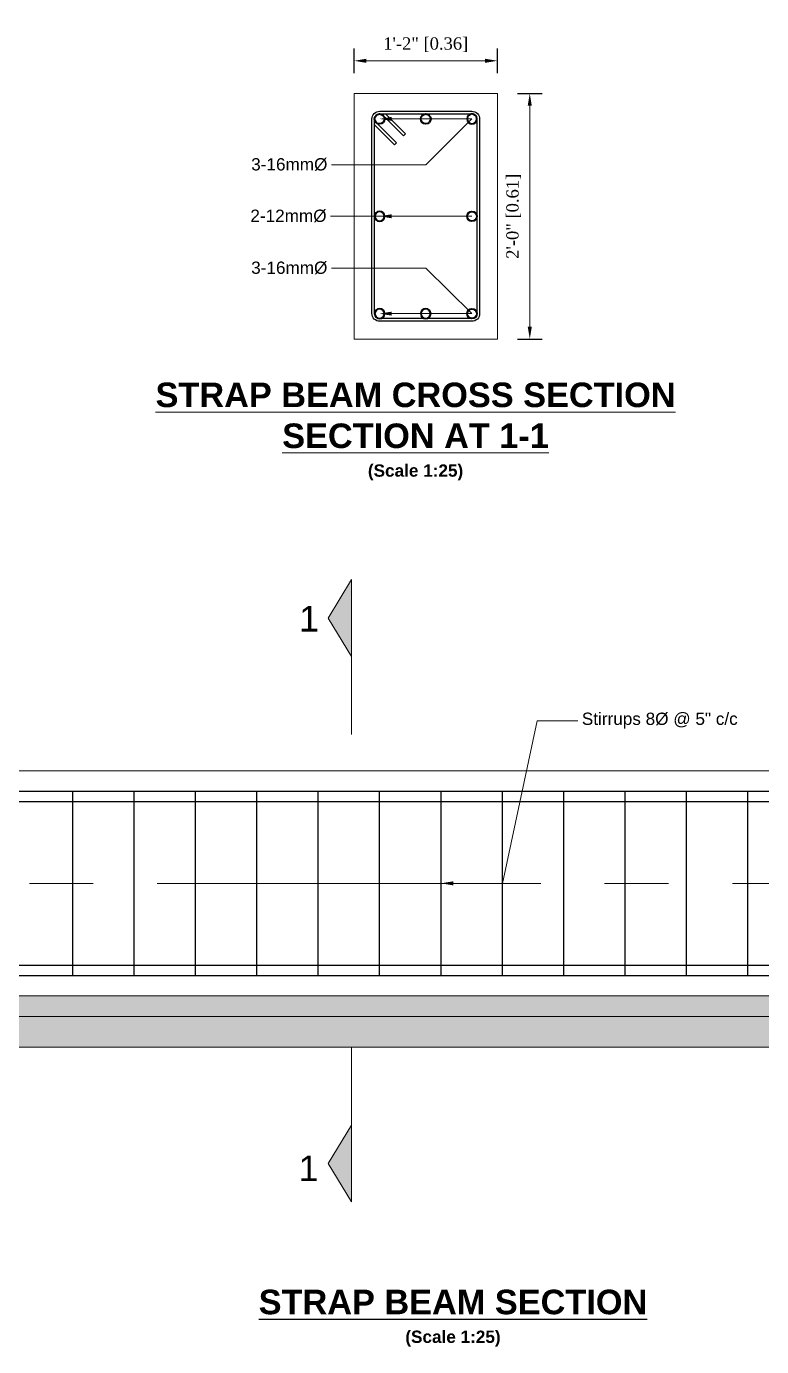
# Model space of a CAD drawing. Header units: feet. Extents: x 4160 to 31260, y -20219 to -1382.
# Drawn here: x 21243.3 to 21315.2, y -5243.8 to -5114.7 of the extents above; entities that cross this region are included whole.
import ezdxf
from ezdxf import colors
from ezdxf.entities.mleader import LeaderData, LeaderLine
from ezdxf.math import Vec2, Vec3

# ---------------------------------------------------------------- set-up
doc = ezdxf.new("R2010")
doc.units = ezdxf.units.FT
doc.header["$LTSCALE"] = 50
doc.header["$MEASUREMENT"] = 0
doc.header["$PDMODE"] = 34
doc.linetypes.add('CENTER2', pattern=[1.125, 0.75, -0.125, 0.125, -0.125])
for name, color, linetype, lineweight in [('IES_WR_Center Line', 7, 'CENTER2', 13), ('IES_WR_Dimension', 7, 'Continuous', 15), ('IES_WR_Hatch ANSI31', 8, 'Continuous', 15), ('IES_WR_Leader', 7, 'Continuous', 15), ('IES_WR_Rebar Concrete Line', 2, 'Continuous', 15), ('IES_WR_Rebar-Main', 1, 'Continuous', 30), ('IES_WR_Stirrups', 6, 'Continuous', 25), ('IES_WR_Text Structure', 70, 'Continuous', 20), ('Reinforcement', 1, 'Continuous', 40), ('SES-DIMENSION', 142, 'Continuous', 13), ('SES-HACTH', 8, 'Continuous', 13), ('SES-TEXT', 3, 'Continuous', 20)]:
    doc.layers.add(name, color=color, linetype=linetype, lineweight=lineweight)
doc.layers.add('IES_WR_TEMPLATE-TITLE TEXT', color=7, linetype='Continuous')
doc.styles.add('arial', font='times.ttf')
doc.styles.add('Arial Annotation', font='arial.ttf', dxfattribs={"height": 0.06})
doc.dimstyles.new('SECS', dxfattribs={"dimtxt": 0.06, "dimasz": 0.06, "dimexe": 0.06, "dimexo": 0, "dimgap": 0.04, "dimtad": 1, "dimdec": 0, "dimzin": 3, "dimdsep": 46, "dimlunit": 4, "dimtxsty": 'arial', "dimcen": 1.25, "dimclrd": 256, "dimclrt": 3, "dimadec": 0, "dimazin": 0, "dimtfac": 1, "dimtdec": 0, "dimtix": 1, "dimtofl": 0, "dimtmove": 2, "dimatfit": 1, "dimfxl": 0.06, "dimfxlon": 1, "dimtolj": 1, "dimtzin": 0, "dimlwd": -1, "dimarcsym": 0})

# ---------------------------------------------------------------- blocks, each defined once
blk = doc.blocks.new('*U354')
at = {"layer": 'IES_WR_Stirrups'}
blk.add_lwpolyline([(0, -8.99), (0, 8.99)], dxfattribs=at)
blk = doc.blocks.new('*U355')
at = {"color": 0, "linetype": 'ByBlock', "lineweight": -2, "transparency": 16777216}
for p in [(21247.87, -5198.53), (21253.87, -5198.53), (21259.87, -5198.53), (21265.87, -5198.53), (21271.87, -5198.53), (21277.87, -5198.53), (21283.87, -5198.53), (21289.87, -5198.53), (21295.87, -5198.53), (21301.87, -5198.53), (21307.87, -5198.53), (21313.87, -5198.53)]:
    blk.add_blockref('*U354', p, dxfattribs=at)
blk = doc.blocks.new('sec mark')
at = {"layer": 'SES-HACTH', "ltscale": 10}
blk.add_hatch(color=256, dxfattribs=at).paths.add_polyline_path([(0, 0.757), (0, 0.3819), (-0.1155, 0.5695)])
at = {"layer": 'SES-DIMENSION', "ltscale": 10}
blk.add_lwpolyline([(0, 0.3819), (0, 0), (0, 0.3819)], dxfattribs=at)
at = {"layer": 'SES-TEXT', "ltscale": 10}
blk.add_lwpolyline([(0, 0.7566), (0, 0.3815), (-0.1155, 0.569), (0, 0.7566)], dxfattribs=at)
blk = doc.blocks.new('REBAR CUT')
at = {"layer": 'Reinforcement'}
blk.add_circle((0, 0), 0.024, dxfattribs=at)
blk = doc.blocks.new('*D811')
at = {"layer": 'Defpoints', "color": 0}
for p in [(21289.38, -5118.11), (21275.38, -5121.31), (21289.38, -5121.31)]:
    blk.add_point(p, dxfattribs=at)
at = {"layer": 'IES_WR_Dimension', "color": 0, "lineweight": -2}
for p, q in [((21275.38, -5119.31), (21275.38, -5116.91)), ((21289.38, -5119.31), (21289.38, -5116.91))]:
    blk.add_line(p, q, dxfattribs=at)
at = {"layer": 'IES_WR_Dimension'}
blk.add_line((21276.58, -5118.11), (21288.18, -5118.11), dxfattribs=at)
for points in [[(21276.58, -5117.91), (21276.58, -5118.31), (21275.38, -5118.11)], [(21288.18, -5117.91), (21288.18, -5118.31), (21289.38, -5118.11)]]:
    blk.add_solid(points, dxfattribs=at)
at = {"layer": 'IES_WR_Dimension', "color": 3, "insert": (21282.38, -5116.54), "char_height": 1.2, "attachment_point": 5, "style": 'arial'}
blk.add_mtext('\\A1;1\'-2" [0.36]', dxfattribs=at)
blk = doc.blocks.new('*D813')
at = {"layer": 'Defpoints', "color": 0}
for p in [(21289.38, -5121.31), (21292.55, -5121.31), (21289.38, -5145.31)]:
    blk.add_point(p, dxfattribs=at)
at = {"layer": 'IES_WR_Dimension', "color": 0, "lineweight": -2}
for p, q in [((21291.35, -5121.31), (21293.75, -5121.31)), ((21291.35, -5145.31), (21293.75, -5145.31))]:
    blk.add_line(p, q, dxfattribs=at)
at = {"layer": 'IES_WR_Dimension'}
blk.add_line((21292.55, -5144.11), (21292.55, -5122.51), dxfattribs=at)
for points in [[(21292.35, -5122.51), (21292.75, -5122.51), (21292.55, -5121.31)], [(21292.35, -5144.11), (21292.75, -5144.11), (21292.55, -5145.31)]]:
    blk.add_solid(points, dxfattribs=at)
at = {"layer": 'IES_WR_Dimension', "color": 3, "insert": (21290.98, -5133.31), "char_height": 1.2, "attachment_point": 5, "rotation": 90, "style": 'arial'}
blk.add_mtext('\\A1;2\'-0" [0.61]', dxfattribs=at)

msp = doc.modelspace()

# ---------------------------------------------------------------- hatches: boundary and pattern name
at = {"layer": 'IES_WR_Hatch ANSI31'}
h = msp.add_hatch(dxfattribs=at)
h.set_pattern_fill('AR-CONC', color=256, scale=0.025)
h.set_pattern_definition([(50, (20243.2902, -5307.9408), (3.586301, -0.313761), [0.375, -4.125]), (355, (20243.29, -5307.9408), (-0.693757, 3.760961), [0.3, -3.3]), (100.45144, (20243.589, -5307.967), (2.892544, 3.4472), [0.318701, -3.50571]), (46.1842, (20243.29, -5306.941), (5.336207, -0.827596), [0.5625, -6.1875]), (96.63564, (20243.735, -5307.01), (4.67331, 4.870593), [0.478052, -5.25857]), (351.18416, (20243.29, -5306.941), (4.67331, 4.870593), [0.45, -4.95]), (21, (20243.7902, -5307.1908), (2.984535, -2.0130945), [0.375, -4.125]), (326, (20243.79, -5307.1908), (1.216577, 3.62575), [0.3, -3.3]), (71.45144, (20244.039, -5307.3586), (4.201112, 1.612656), [0.318701, -3.50571]), (37.5, (20243.2902, -5307.9408), (0.0607993, 1.6644693), [0, -3.26, 0, -3.35, 0, -3.3125]), (7.5, (20243.2902, -5307.9408), (1.3153477, 1.9720586), [0, -1.91, 0, -3.185, 0, -1.2625]), (327.5, (20242.1752, -5307.9408), (2.6691122, -0.1127744), [0, -1.25, 0, -3.9, 0, -5.175]), (317.5, (20241.6752, -5307.9408), (2.915931, 0.500525), [0, -1.625, 0, -2.59, 0, -3.675])])
h.paths.add_polyline_path([(21237.65, -5209.54), (21237.65, -5211.54), (21329.41, -5211.54), (21329.41, -5209.54)])
h = msp.add_hatch(dxfattribs=at)
h.set_pattern_fill('GRAVEL', color=256, scale=0.25)
h.set_pattern_definition([(228.012788, (20246.89016, -5302.9408), (-40, -45), [0.67268, -66.59544]), (184.96974, (20246.44016, -5303.4408), (60, 5), [1.15434, -114.279624]), (132.510447, (20245.29016, -5303.5408), (50, -55), [0.81394, -80.580163]), (267.27369, (20243.34016, -5304.7908), (5, 100), [1.05119, -104.06779]), (292.833654, (20243.29016, -5305.8408), (-25, 60), [1.030775, -102.046866]), (357.27369, (20243.69016, -5306.7908), (-100, 5), [1.05119, -104.06779]), (37.69424, (20244.74016, -5306.8408), (-65, -50), [1.390145, -137.624243]), (72.255328, (20245.84016, -5305.9908), (35, 110), [1.31244, -129.931607]), (121.429566, (20246.24016, -5304.7408), (-40, 65), [1.05475, -104.420366]), (175.23636, (20245.69016, -5303.8408), (55, -5), [1.20416, -59.003813]), (222.397438, (20244.49016, -5303.7408), (-60, -55), [1.55724, -154.166875]), (138.814075, (20248.29016, -5304.8408), (-35, 30), [0.531505, -52.619224]), (171.469234, (20247.89016, -5304.4908), (65, -10), [1.011185, -100.107557]), (225, (20246.89, -5304.3408), (-6e-16, -5), [0.707105, -6.363963]), (203.19859, (20246.54016, -5303.7408), (25, 10), [0.38079, -37.698076]), (291.80141, (20246.1902, -5303.8908), (-5, 15), [0.538515, -26.38731]), (30.96376, (20246.39016, -5304.3908), (15, 10), [0.874645, -28.280114]), (161.56505, (20247.1402, -5303.9408), (10, -5), [0.632455, -15.178933]), (16.38954, (20243.29016, -5303.8908), (50, 15), [0.886, -87.714226]), (70.346176, (20244.14016, -5303.6408), (-20, -55), [0.743305, -73.587039]), (293.19859, (20247.14016, -5302.9408), (-10, 25), [0.761575, -37.31729]), (343.61046, (20247.44016, -5303.6408), (-50, 15), [0.886, -87.714226]), (339.443955, (20243.29016, -5306.9908), (-25, 10), [0.8544, -41.865619]), (294.77514, (20244.09016, -5307.2908), (-25, 55), [0.71589, -70.873215]), (66.80141, (20247.19016, -5307.9408), (10, 25), [0.761575, -37.31729]), (17.354025, (20247.49016, -5307.2408), (-65, -20), [0.838155, -82.977118]), (69.443955, (20244.74016, -5307.9408), (-10, -25), [0.4272, -42.292819]), (101.30993, (20246.8902, -5307.9408), (-5, 20), [0.25495, -25.240148]), (165.96376, (20246.8402, -5307.6908), (15, -5), [1.030775, -19.584753]), (186.009006, (20245.84016, -5307.4408), (50, 5), [0.95525, -94.569616]), (303.69007, (20246.3902, -5304.8408), (-5, 10), [0.72111, -17.306646]), (353.157227, (20246.79016, -5305.4408), (85, -10), [1.25897, -124.637813]), (60.945396, (20248.04016, -5305.5908), (-20, -35), [0.51478, -50.96337]), (90, (20248.29, -5305.141), (-5, 5), [0.3, -4.7]), (120.256437, (20245.74016, -5307.2908), (20, -35), [0.69462, -68.7676]), (48.012788, (20245.39016, -5306.6908), (40, 45), [1.34536, -65.92276]), (0, (20246.29, -5305.691), (5, 5), [1.3, -3.7]), (325.304846, (20247.59016, -5305.6908), (50, -35), [0.79057, -78.266372]), (254.054604, (20248.24016, -5306.1408), (-5, -20), [0.72801, -35.67254]), (207.645975, (20248.04016, -5306.8408), (-95, -50), [1.185325, -117.34737]), (175.426079, (20246.99016, -5307.3908), (-65, 5), [1.253995, -124.145367])])
h.paths.add_polyline_path([(21237.65, -5211.54), (21237.65, -5214.54), (21329.41, -5214.54), (21329.41, -5211.54)])

# ---------------------------------------------------------------- linework, layer by layer
at = {"layer": 'IES_WR_Center Line'}
msp.add_lwpolyline([(21199.87, -5198.53), (21356.19, -5198.53)], dxfattribs=at)
at = {"layer": 'IES_WR_Rebar Concrete Line'}
msp.add_lwpolyline([(21289.38, -5121.31), (21289.38, -5145.31), (21275.38, -5145.31), (21275.38, -5121.31)], close=True, dxfattribs=at)
for points in [[(21203.57, -5187.54), (21352.41, -5187.54)], [(21237.65, -5209.54), (21352.41, -5209.54)], [(21237.65, -5211.54), (21352.41, -5211.54)], [(21237.65, -5214.54), (21352.41, -5214.54)]]:
    msp.add_lwpolyline(points, dxfattribs=at)
at = {"layer": 'IES_WR_Rebar-Main'}
for points in [[(21365.76, -5204.67), (21365.76, -5189.79, 0.414214), (21365.51, -5189.54), (21190.97, -5189.54, 0.414214), (21190.72, -5189.79), (21190.72, -5202.27)], [(21191.72, -5202.27), (21191.72, -5190.79, -0.414214), (21191.97, -5190.54), (21364.51, -5190.54, -0.414214), (21364.76, -5190.79), (21364.76, -5204.67)], [(21192.72, -5194.15), (21192.72, -5207.29, 0.414214), (21192.97, -5207.54), (21363.51, -5207.54, 0.414214), (21363.76, -5207.29), (21363.76, -5191.33)], [(21193.57, -5194.15), (21193.57, -5206.29, 0.414214), (21193.82, -5206.54), (21362.51, -5206.54, 0.414214), (21362.76, -5206.29), (21362.76, -5191.33)]]:
    msp.add_lwpolyline(points, format="xyb", dxfattribs=at)
at = {"layer": 'IES_WR_Stirrups'}
for p, q in [((21279.52, -5126.13), (21277.38, -5123.99)), ((21280.2, -5125.45), (21278.06, -5123.31)), ((21280.39, -5125.26), (21278.44, -5123.31)), ((21279.33, -5126.32), (21277.38, -5124.37)), ((21280.2, -5125.45), (21280.39, -5125.26)), ((21279.33, -5126.32), (21279.52, -5126.13))]:
    msp.add_line(p, q, dxfattribs=at)
for points in [[(21287.65, -5123.81), (21287.65, -5142.81, -0.414214), (21286.88, -5143.58), (21277.88, -5143.58, -0.414214), (21277.11, -5142.81), (21277.11, -5123.81, -0.414214), (21277.88, -5123.04), (21286.88, -5123.04, -0.414214)], [(21287.38, -5123.81), (21287.38, -5142.81, -0.414214), (21286.88, -5143.31), (21277.88, -5143.31, -0.414214), (21277.38, -5142.81), (21277.38, -5123.81, -0.414214), (21277.88, -5123.31), (21286.88, -5123.31, -0.414214)]]:
    msp.add_lwpolyline(points, format="xyb", close=True, dxfattribs=at)

# ---------------------------------------------------------------- block references
at = {"yscale": 20, "zscale": 20}
for name, p, xscale in [('REBAR CUT', (21277.86, -5123.79), 20), ('REBAR CUT', (21282.38, -5123.79), 20), ('REBAR CUT', (21286.9, -5123.79), -20), ('sec mark', (21275.13, -5183.97), 20)]:
    msp.add_blockref(name, p, dxfattribs=dict(at, xscale=xscale))
at = {"yscale": 20, "zscale": 20, "rotation": 180}
for name, p, xscale in [('REBAR CUT', (21277.86, -5133.31), -20), ('REBAR CUT', (21286.9, -5133.31), 20), ('REBAR CUT', (21277.86, -5142.83), -20), ('REBAR CUT', (21282.38, -5142.83), -20), ('REBAR CUT', (21286.9, -5142.83), 20), ('sec mark', (21275.13, -5214.54), -20)]:
    msp.add_blockref(name, p, dxfattribs=dict(at, xscale=xscale))
msp.add_blockref('*U355', (0, 0))

# ---------------------------------------------------------------- texts
at = {"layer": 'IES_WR_TEMPLATE-TITLE TEXT', "insert": (21254.35, -5238.26), "char_height": 2.4, "width": 61.3817, "attachment_point": 1, "style": 'Arial Annotation'}
msp.add_mtext('\\pxqc;{\\fArial|b1|i0|c0|p34;\\LSTRAP BEAM SECTION\\P\\H0.5x;\\l(Scale 1:25)}', dxfattribs=at)
at = {"layer": 'IES_WR_Text Structure', "insert": (21250.69, -5149.57), "char_height": 2.4, "width": 61.3817, "attachment_point": 1, "style": 'Arial Annotation'}
msp.add_mtext('\\pxqc;{\\fArial|b1|i0|c0|p34;\\LSTRAP BEAM CROSS SECTION\\PSECTION AT 1-1\\P\\H0.5x;\\l(Scale 1:25)}', dxfattribs=at)
at = {"layer": 'IES_WR_Text Structure', "color": 7, "char_height": 2.5, "attachment_point": 1, "style": 'Arial Annotation'}
for insert, width in [((21269.99, -5171.41), 61.3817), ((21269.95, -5225.14), 76.7271)]:
    msp.add_mtext('1', dxfattribs=dict(at, insert=insert, width=width))

# ---------------------------------------------------------------- dimensions: what is measured, and where the dimension line sits
at = {"layer": 'IES_WR_Dimension'}
dim = msp.add_linear_dim(base=(21289.38, -5118.11), p1=(21275.38, -5121.31), p2=(21289.38, -5121.31), dimstyle='SECS', override={"dimscale": 0, "dimtix": 1, "dimtofl": 0, "dimtmove": 2, "dimatfit": 1}, dxfattribs=at)
dim.commit()
dim.dimension.update_dxf_attribs({"geometry": '*D811', "text_midpoint": (21282.38, -5116.54)})
dim = msp.add_linear_dim(base=(21292.55, -5121.31), p1=(21289.38, -5145.31), p2=(21289.38, -5121.31), angle=90, dimstyle='SECS', override={"dimscale": 0, "dimtix": 1, "dimtofl": 0, "dimtmove": 2, "dimatfit": 1}, dxfattribs=at)
dim.commit()
dim.dimension.update_dxf_attribs({"geometry": '*D813', "text_midpoint": (21290.98, -5133.31)})

# ---------------------------------------------------------------- leaders
at = {"layer": 'IES_WR_Leader'}
ml = msp.add_multileader_mtext('Standard', dxfattribs=at)
ml.set_content('3-16mm%%C', color=256, style='Arial Annotation')
ml.set_leader_properties(color=256, linetype='ByLayer', lineweight=-1)
ml.build(insert=Vec2(0, 0))
ml.multileader.update_dxf_attribs({"text_left_attachment_type": 2, "text_right_attachment_type": 2, "dogleg_length": 0.169, "arrow_head_size": 1.2, "scale": 20})
ctx = ml.context
ctx.base_point, ctx.scale, ctx.char_height, ctx.arrow_head_size, ctx.landing_gap_size, ctx.plane_origin = Vec3(21265.04, -5128.28), 20, 1.2, 1.2, 0.4, Vec3(21277.86, -5123.79)
ctx.left_attachment, ctx.right_attachment, ctx.text_align_type = 2, 2, 2
notes = []
notes.append((ctx, [(1, (1, 1, 0), (21282.38, -5128.28), (-1, 0), 9.22, [(2, [(21277.86, -5123.79), (21282.38, -5123.79), (21286.9, -5123.79)], 0, [])])]))
ctx.mtext.insert, ctx.mtext.alignment, ctx.mtext.flow_direction = Vec3(21272.76, -5127.63), 3, 5
ml = msp.add_multileader_mtext('Standard', dxfattribs=at)
ml.set_content('2-12mm%%C', color=256, style='Arial Annotation')
ml.set_leader_properties(color=256, linetype='ByLayer', lineweight=-1)
ml.build(insert=Vec2(0, 0))
ml.multileader.update_dxf_attribs({"text_left_attachment_type": 2, "text_right_attachment_type": 2, "dogleg_length": 0.0749, "arrow_head_size": 1.2, "scale": 20})
ctx = ml.context
ctx.base_point, ctx.scale, ctx.char_height, ctx.arrow_head_size, ctx.landing_gap_size, ctx.plane_origin = Vec3(21264.94, -5133.31), 20, 1.2, 1.2, 0.4, Vec3(21277.86, -5133.31)
ctx.left_attachment, ctx.right_attachment, ctx.text_align_type = 2, 2, 2
notes.append((ctx, [(0, (1, 1, 0), (21274.58, -5133.31), (-1, 0), 1.5, [(1, [(21277.86, -5133.31), (21286.9, -5133.31)], 0, [])])]))
ctx.mtext.insert, ctx.mtext.alignment, ctx.mtext.flow_direction = Vec3(21272.68, -5132.66), 3, 5
ml = msp.add_multileader_mtext('Standard', dxfattribs=at)
ml.set_content('3-16mm%%C', color=256, style='Arial Annotation')
ml.set_leader_properties(color=256, linetype='ByLayer', lineweight=-1)
ml.build(insert=Vec2(0, 0))
ml.multileader.update_dxf_attribs({"text_left_attachment_type": 2, "text_right_attachment_type": 2, "dogleg_length": 0.169, "arrow_head_size": 1.2, "scale": 20})
ctx = ml.context
ctx.base_point, ctx.scale, ctx.char_height, ctx.arrow_head_size, ctx.landing_gap_size, ctx.plane_origin = Vec3(21265.04, -5138.39), 20, 1.2, 1.2, 0.4, Vec3(21273.34, -5142.83)
ctx.left_attachment, ctx.right_attachment, ctx.text_align_type = 2, 2, 2
notes.append((ctx, [(1, (1, 1, 0), (21282.38, -5138.39), (-1, 0), 9.22, [(3, [(21277.86, -5142.83), (21282.38, -5142.83), (21286.9, -5142.83)], 0, [])])]))
ctx.mtext.insert, ctx.mtext.alignment, ctx.mtext.flow_direction = Vec3(21272.76, -5137.74), 3, 5
ml = msp.add_multileader_mtext('Standard', dxfattribs=at)
ml.set_content('Stirrups 8%%C @ 5" c/c', color=256, style='Arial Annotation')
ml.set_leader_properties(color=256, linetype='ByLayer', lineweight=-1)
ml.build(insert=Vec2(0, 0))
ml.multileader.update_dxf_attribs({"text_left_attachment_type": 2, "text_right_attachment_type": 2, "dogleg_length": 0.199, "arrow_head_size": 1.2, "scale": 20})
ctx = ml.context
ctx.base_point, ctx.scale, ctx.char_height, ctx.arrow_head_size, ctx.landing_gap_size, ctx.plane_origin = Vec3(21297.24, -5182.64), 20, 1.2, 1.2, 0.4, Vec3(21287.23, -5165.61)
ctx.left_attachment, ctx.right_attachment = 2, 2
notes.append((ctx, [(0, (1, 1, 0), (21293.26, -5182.64), (1, 0), 3.98, [(1, [(21283.87, -5198.53), (21289.87, -5198.53)], 0, [])])]))
ctx.mtext.insert, ctx.mtext.flow_direction = Vec3(21297.64, -5181.84), 5
for ctx, leaders in notes:
    for number, flags, end, landing, length, lines in leaders:
        leader = LeaderData()
        leader.index, (leader.has_last_leader_line, leader.has_dogleg_vector, leader.attachment_direction) = number, flags
        leader.last_leader_point, leader.dogleg_vector, leader.dogleg_length = Vec3(end), Vec3(landing), length
        for number, points, colour, breaks in lines:
            line = LeaderLine()
            line.index, line.vertices, line.color, line.breaks = number, Vec3.list(points), colors.encode_raw_color(colour), breaks
            leader.lines.append(line)
        ctx.leaders.append(leader)

doc.saveas('drawing.dxf')
